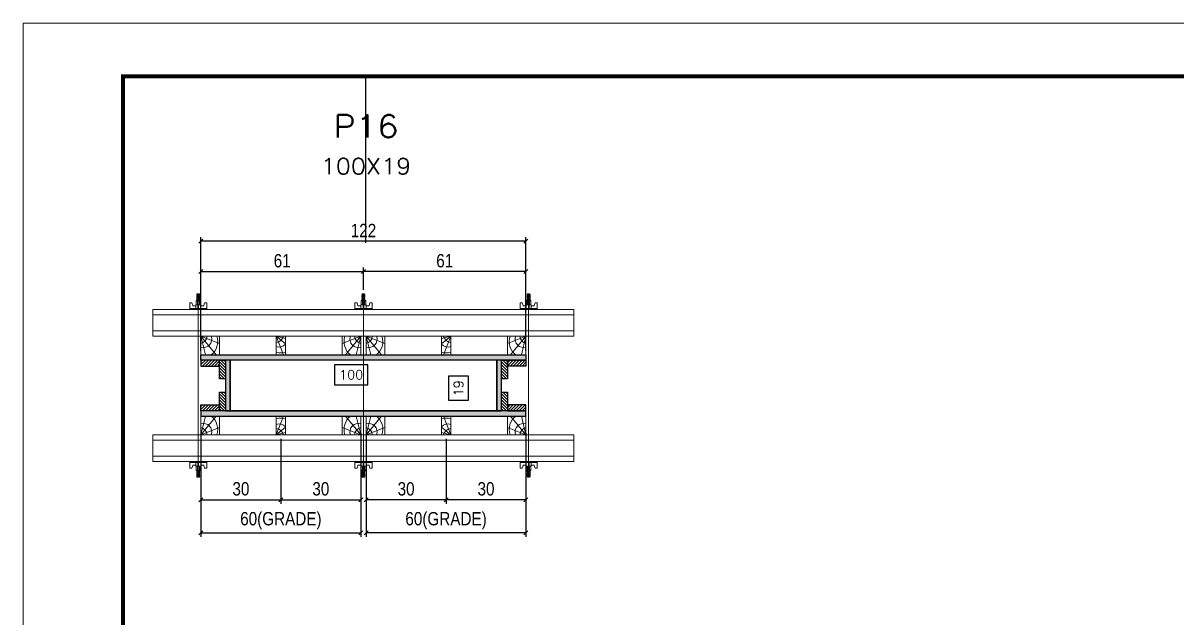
# Model space of a CAD drawing. Extents: x 808 to 7089, y -98 to 17032.
# Drawn here: x 2407 to 3273, y 11992 to 12438 of the extents above; entities that cross this region are included whole.
import ezdxf
from ezdxf.enums import TextEntityAlignment as Align

# ---------------------------------------------------------------- set-up
doc = ezdxf.new("R2010")
doc.units = 0
doc.linetypes.add('DASHED', pattern=[0.75, 0.5, -0.25])
doc.linetypes.add('HIDDEN', pattern=[0.375, 0.25, -0.125])
for name, color, linetype in [('CHAPA', 1, 'Continuous'), ('Cota Seção (2x)', 241, 'Continuous'), ('Painéis', 200, 'Continuous'), ('SARRAFO', 251, 'Continuous'), ('Texto de Titulo', 7, 'Continuous'), ('Texto Qtd Sarr', 242, 'Continuous')]:
    doc.layers.add(name, color=color, linetype=linetype)
for name, color, linetype, lineweight in [('Folhas', 255, 'Continuous', 9), ('Hachura', 251, 'Continuous', 9), ('Madeira', 126, 'Continuous', 18), ('Perfil Metálico', 224, 'Continuous', 18), ('SARRAFO DE PRESSAO', 251, 'DASHED', 9), ('Texto Seção', 7, 'Continuous', 15)]:
    doc.layers.add(name, color=color, linetype=linetype, lineweight=lineweight)
doc.styles.add('COTA TECNICA 2X', font='techl___.ttf', dxfattribs={"height": 10})
doc.styles.add('ROMANS', font='romans.shx')
doc.dimstyles.new('SECAO PILAR', dxfattribs={"dimtxt": 10, "dimasz": 3, "dimexe": 3, "dimexo": 3, "dimgap": 3, "dimtad": 1, "dimdec": 1, "dimlfac": 0.5, "dimzin": 12, "dimdsep": 46, "dimtxsty": 'COTA TECNICA 2X', "dimblk1": 'OBLIQUE', "dimblk2": 'OBLIQUE', "dimsah": 1, "dimcen": 0.9, "dimclrd": 256, "dimclre": 256, "dimclrt": 256, "dimadec": 1, "dimazin": 3, "dimtfac": 1, "dimtdec": 1, "dimtmove": 0, "dimatfit": 3, "dimfxl": 1, "dimtolj": 1, "dimtzin": 12, "dimarcsym": 0})
doc.dimstyles.new('SECÇÃO 2', dxfattribs={"dimtxt": 7, "dimasz": 6, "dimexe": 0.18, "dimexo": 2, "dimgap": -4, "dimtad": 3, "dimdec": 1, "dimlfac": 0.5, "dimzin": 12, "dimdsep": 46, "dimtxsty": 'ROMANS', "dimblk": 'ARCHTICK', "dimcen": 0.09, "dimse1": 1, "dimse2": 1, "dimsd1": 1, "dimsd2": 1, "dimclrd": 180, "dimclre": 5, "dimclrt": 1, "dimadec": 0, "dimazin": 3, "dimtfac": 1, "dimtdec": 1, "dimtofl": 0, "dimtmove": 0, "dimatfit": 3, "dimldrblk": 'ARCHTICK', "dimfxl": 1, "dimtolj": 1, "dimtzin": 0, "dimarcsym": 0})
pattern_1 = [(45, (12043.127, 35076.4954), (-1.12253202, 1.12253202), [])]
pattern_2 = [(45, (11908.127, 35076.4954), (-1.12253202, 1.12253202), [])]

# ---------------------------------------------------------------- blocks, each defined once
blk = doc.blocks.new('9999999999')
at = {"layer": 'Folhas'}
blk.add_lwpolyline([(98138.98, 34190.21), (99623.98, 34190.21), (99623.98, 35240.21), (98138.98, 35240.21)], close=True, dxfattribs=at)
at = {"layer": 'Folhas', "color": 30, "const_width": 3}
blk.add_lwpolyline([(98213.98, 34230.21), (99583.98, 34230.21), (99583.98, 35200.21), (98213.98, 35200.21)], close=True, dxfattribs=at)
blk = doc.blocks.new('titulo1')
at = {"layer": 'Defpoints', "color": 252, "linetype": 'HIDDEN', "ltscale": 2}
blk.add_line((0, 0), (0, 125), dxfattribs=at)
at = {"layer": 'Defpoints', "style": 'ROMANS', "oblique": 15}
blk.add_attdef('FOLHA', text='', height=10, dxfattribs=at).set_placement((0, 15.58), align=Align.MIDDLE_CENTER)
at = {"layer": 'Texto Qtd Sarr', "color": 3, "style": 'ROMANS', "oblique": 15}
for tag, height, p in [('TITULO', 17, (0, 71.45)), ('SEÇÃO', 12, (0, 41.55))]:
    blk.add_attdef(tag, text='', height=height, dxfattribs=at).set_placement(p, align=Align.MIDDLE_CENTER)
blk = doc.blocks.new('*D543')
at = {"layer": 'Cota Seção (2x)', "color": 180, "lineweight": -2, "transparency": 16777216}
for p, q in [((2665.46, 12181.7), (2640.46, 12181.7)), ((2640.46, 12181.7), (2640.46, 12166.7)), ((2665.46, 12166.7), (2665.46, 12181.7)), ((2640.46, 12166.7), (2665.46, 12166.7))]:
    blk.add_line(p, q, dxfattribs=at)
at = {"layer": 'Defpoints', "color": 0, "transparency": 16777216}
for p in [(2562.18, 12185.09), (2762.18, 12185.09), (2562.18, 12162.7)]:
    blk.add_point(p, dxfattribs=at)
at = {"layer": 'Cota Seção (2x)', "color": 1, "transparency": 16777216, "insert": (2652.96, 12174.2), "char_height": 7, "attachment_point": 5, "style": 'ROMANS'}
blk.add_mtext('\\A1;100', dxfattribs=at)
blk = doc.blocks.new('_ArchTick')
at = {"color": 0, "linetype": 'ByBlock', "const_width": 0.15}
blk.add_lwpolyline([(-0.5, -0.5), (0.5, 0.5)], dxfattribs=at)
blk = doc.blocks.new('_Oblique')
at = {"color": 0, "linetype": 'ByBlock', "lineweight": -2}
blk.add_line((-0.5, -0.5), (0.5, 0.5), dxfattribs=at)
blk = doc.blocks.new('*D544')
at = {"layer": 'Cota Seção (2x)', "lineweight": -2, "transparency": 16777216}
for p, q in [((2540.18, 12192.09), (2540.18, 12277.38)), ((2784.18, 12274.38), (2540.18, 12274.38)), ((2784.18, 12192.09), (2784.18, 12277.38))]:
    blk.add_line(p, q, dxfattribs=at)
at = {"layer": 'Defpoints', "color": 0, "transparency": 16777216}
for p in [(2540.18, 12274.38), (2540.18, 12189.09), (2784.18, 12189.09)]:
    blk.add_point(p, dxfattribs=at)
at = {"layer": 'Cota Seção (2x)', "lineweight": -2, "transparency": 16777216, "xscale": 3, "yscale": 3, "zscale": 3, "rotation": 180}
blk.add_blockref('_Oblique', (2540.18, 12274.38), dxfattribs=at)
at = {"layer": 'Cota Seção (2x)', "lineweight": -2, "transparency": 16777216, "xscale": 3, "yscale": 3, "zscale": 3}
blk.add_blockref('_Oblique', (2784.18, 12274.38), dxfattribs=at)
at = {"layer": 'Cota Seção (2x)', "transparency": 16777216, "insert": (2662.18, 12282.44), "char_height": 10, "attachment_point": 5, "style": 'COTA TECNICA 2X'}
blk.add_mtext('\\A1;122', dxfattribs=at)
blk = doc.blocks.new('*D545')
at = {"layer": 'Cota Seção (2x)', "lineweight": -2, "transparency": 16777216}
for p, q in [((2662.18, 12237.89), (2662.18, 12254.61)), ((2784.18, 12251.61), (2662.18, 12251.61)), ((2784.18, 12226.09), (2784.18, 12254.61))]:
    blk.add_line(p, q, dxfattribs=at)
at = {"layer": 'Defpoints', "color": 0, "transparency": 16777216}
for p in [(2662.18, 12251.61), (2662.18, 12234.89), (2784.18, 12223.09)]:
    blk.add_point(p, dxfattribs=at)
at = {"layer": 'Cota Seção (2x)', "lineweight": -2, "transparency": 16777216, "xscale": 3, "yscale": 3, "zscale": 3, "rotation": 180}
blk.add_blockref('_Oblique', (2662.18, 12251.61), dxfattribs=at)
at = {"layer": 'Cota Seção (2x)', "lineweight": -2, "transparency": 16777216, "xscale": 3, "yscale": 3, "zscale": 3}
blk.add_blockref('_Oblique', (2784.18, 12251.61), dxfattribs=at)
at = {"layer": 'Cota Seção (2x)', "transparency": 16777216, "insert": (2723.18, 12259.71), "char_height": 10, "attachment_point": 5, "style": 'COTA TECNICA 2X'}
blk.add_mtext('\\A1;61', dxfattribs=at)
blk = doc.blocks.new('*D546')
at = {"layer": 'Cota Seção (2x)', "lineweight": -2, "transparency": 16777216}
for p, q in [((2540.18, 12226.09), (2540.18, 12254.61)), ((2540.18, 12251.61), (2662.18, 12251.61)), ((2662.18, 12237.89), (2662.18, 12254.61))]:
    blk.add_line(p, q, dxfattribs=at)
at = {"layer": 'Defpoints', "color": 0, "transparency": 16777216}
for p in [(2662.18, 12251.61), (2662.18, 12234.89), (2540.18, 12223.09)]:
    blk.add_point(p, dxfattribs=at)
at = {"layer": 'Cota Seção (2x)', "lineweight": -2, "transparency": 16777216, "xscale": 3, "yscale": 3, "zscale": 3, "rotation": 180}
blk.add_blockref('_Oblique', (2540.18, 12251.61), dxfattribs=at)
at = {"layer": 'Cota Seção (2x)', "lineweight": -2, "transparency": 16777216, "xscale": 3, "yscale": 3, "zscale": 3}
blk.add_blockref('_Oblique', (2662.18, 12251.61), dxfattribs=at)
at = {"layer": 'Cota Seção (2x)', "transparency": 16777216, "insert": (2601.18, 12259.71), "char_height": 10, "attachment_point": 5, "style": 'COTA TECNICA 2X'}
blk.add_mtext('\\A1;61', dxfattribs=at)
blk = doc.blocks.new('*D547')
at = {"layer": 'Cota Seção (2x)', "color": 180, "lineweight": -2, "transparency": 16777216}
for p, q in [((2741.04, 12172.99), (2726.04, 12172.99)), ((2726.04, 12172.99), (2726.04, 12154.99)), ((2741.04, 12154.99), (2741.04, 12172.99)), ((2726.04, 12154.99), (2741.04, 12154.99))]:
    blk.add_line(p, q, dxfattribs=at)
at = {"layer": 'Defpoints', "color": 0, "transparency": 16777216}
for p in [(2762.18, 12185.09), (2745.04, 12147.09), (2762.18, 12147.09)]:
    blk.add_point(p, dxfattribs=at)
at = {"layer": 'Cota Seção (2x)', "color": 1, "transparency": 16777216, "insert": (2733.54, 12163.99), "char_height": 7, "attachment_point": 5, "rotation": 90, "style": 'ROMANS'}
blk.add_mtext('\\A1;19', dxfattribs=at)
blk = doc.blocks.new('C')
at = {"layer": 'Hachura', "color": 0}
for p, q in [((0, 3.22), (0, -3.22)), ((0.45, 3.22), (0, 3.22)), ((0.46, 3.16), (0, 3.16)), ((0.46, 3.05), (0, 3.05)), ((0.46, 2.88), (0, 2.88)), ((0, 2.75), (0, -1.16)), ((0.46, 2.65), (0, 2.65)), ((0.46, 2.23), (0, 2.23)), ((0.46, 1.51), (0, 1.51)), ((0.39, 0.49), (0.17, 0.49)), ((0.45, -3.23), (0.45, 3.22)), ((0.45, 3.22), (2.58, 3.22)), ((1.74, 0.97), (0.45, 0.97)), ((1.45, 0.1), (0.45, 0.1)), ((1.35, 1.94), (1.35, 0.96)), ((2.58, 2.39), (1.47, 2.09)), ((1.74, -0.97), (1.74, 0.97)), ((1.74, 0.97), (1.74, 0.84)), ((1.74, 0.97), (1.74, 0.84)), ((1.74, 0.84), (3.35, 0.84)), ((3.35, 0.45), (1.74, 0.45)), ((2.58, 3.22), (2.58, 2.39)), ((3.32, 0.84), (3.32, -0.84)), ((3.35, 0.84), (3.35, -0.84)), ((3.68, 0.45), (3.35, 0.45)), ((3.84, -0.52), (3.35, 0.45)), ((3.35, 0.06), (3.67, -0.57)), ((3.68, 0.45), (4.16, -0.52)), ((3.72, 0.5), (4.25, -0.57)), ((4.37, -0.55), (3.83, 0.53)), ((4.15, 0.45), (3.93, 0.45)), ((4.42, -0.52), (3.93, 0.45)), ((4.15, 0.45), (4.26, 0.45)), ((4.26, 0.45), (4.74, -0.52)), ((4.3, 0.5), (4.83, -0.57)), ((4.95, -0.55), (4.41, 0.53)), ((4.51, 0.45), (4.84, 0.45)), ((5, -0.52), (4.51, 0.45)), ((4.84, 0.45), (5.32, -0.52)), ((4.88, 0.5), (5.41, -0.57)), ((5.53, -0.55), (4.99, 0.53)), ((5.58, -0.52), (5.09, 0.45)), ((5.42, 0.45), (5.09, 0.45)), ((5.58, -0.52), (5.09, 0.45)), ((5.42, 0.45), (5.74, -0.19)), ((5.46, 0.5), (5.74, -0.07)), ((5.74, 0.19), (5.57, 0.53)), ((5.74, 0.32), (5.68, 0.45)), ((5.68, 0.45), (5.74, 0.45)), ((5.74, 0.45), (5.9, 0.29)), ((5.74, 0.45), (5.74, -0.52)), ((5.9, -0.36), (5.9, 0.29)), ((0.45, 0), (0, 0)), ((0.46, -1.52), (0, -1.52)), ((0.46, -2.23), (0, -2.23)), ((0.46, -2.65), (0, -2.65)), ((0.46, -2.88), (0, -2.88)), ((0.46, -3.05), (0, -3.05)), ((0.46, -3.16), (0, -3.16)), ((0, -3.22), (2.57, -3.22)), ((0.08, -0.48), (0.29, -0.48)), ((0.29, -0.48), (0.4, -0.48)), ((0.45, 0), (0.45, -0.97)), ((0.45, -0.16), (1.45, -0.16)), ((0.45, -0.65), (0.45, -0.32)), ((0.45, -3.23), (0.45, -0.65)), ((0.45, -0.97), (1.74, -0.97)), ((1.35, -1.94), (1.35, -0.97)), ((2.58, -2.39), (1.47, -2.1)), ((3.35, -0.32), (1.74, -0.32)), ((3.35, -0.84), (1.74, -0.84)), ((2.58, -3.23), (2.58, -2.39)), ((3.35, -0.07), (3.58, -0.52)), ((3.35, -0.52), (3.58, -0.52)), ((3.84, -0.52), (4.16, -0.52)), ((4.42, -0.52), (4.74, -0.52)), ((4.63, -0.52), (4.74, -0.52)), ((5, -0.52), (5.32, -0.52)), ((5.58, -0.52), (5.74, -0.52)), ((5.74, -0.52), (5.9, -0.36)), ((5.74, -0.52), (5.74, -0.52))]:
    blk.add_line(p, q, dxfattribs=at)
for centre, radius, start, end in [((1.52, 1.94), 0.161, 104.7436, 180), ((1.44, -0.03), 0.129, 272.695, 87.305), ((3.81, 0.39), 0.143, 25.5688, 154.4312), ((4.39, 0.39), 0.143, 25.5688, 154.4312), ((4.97, 0.39), 0.143, 25.5688, 154.4312), ((5.55, 0.39), 0.143, 25.5688, 154.4312), ((0.17, -0.37), 0.174, 221.744, 317.8592), ((1.52, -1.94), 0.161, 180, 255.2564), ((3.71, -0.4), 0.174, 222.1408, 318.256), ((4.29, -0.4), 0.174, 222.1408, 318.256), ((4.87, -0.4), 0.174, 222.1408, 318.256), ((5.45, -0.4), 0.174, 222.1408, 318.256), ((5.61, -0.4), 0.174, 317.8592, 318.256)]:
    blk.add_arc(centre, radius, start, end, dxfattribs=at)
blk = doc.blocks.new('PONTALETE')
at = {"layer": 'Madeira'}
for q in [(2.71, 7), (7, 5.76), (7, 1.74)]:
    blk.add_line((0, 0), q, dxfattribs=at)
blk.add_lwpolyline([(0, 0), (7, 0), (7, 7), (0, 7)], close=True, dxfattribs=at)
for centre, radius, start, end in [((2.04, 0.06), 6.23, 37.2818, 109.0913), ((1.09, 0.9), 3.19, 343.603, 109.9847), ((-0.21, -0.78), 3.09, 14.6322, 86.0383)]:
    blk.add_arc(centre, radius, start, end, dxfattribs=at)
blk = doc.blocks.new('*D548')
at = {"layer": 'Cota Seção (2x)', "lineweight": -2, "transparency": 16777216}
for p, q in [((2664.17, 12130.42), (2664.17, 12052.37)), ((2784.17, 12130.42), (2784.17, 12052.37)), ((2784.17, 12055.37), (2664.17, 12055.37))]:
    blk.add_line(p, q, dxfattribs=at)
at = {"layer": 'Defpoints', "color": 0, "transparency": 16777216}
for p in [(2664.17, 12133.42), (2784.17, 12133.42), (2664.17, 12055.37)]:
    blk.add_point(p, dxfattribs=at)
at = {"layer": 'Cota Seção (2x)', "lineweight": -2, "transparency": 16777216, "xscale": 3, "yscale": 3, "zscale": 3, "rotation": 180}
blk.add_blockref('_Oblique', (2664.17, 12055.37), dxfattribs=at)
at = {"layer": 'Cota Seção (2x)', "lineweight": -2, "transparency": 16777216, "xscale": 3, "yscale": 3, "zscale": 3}
blk.add_blockref('_Oblique', (2784.17, 12055.37), dxfattribs=at)
at = {"layer": 'Cota Seção (2x)', "transparency": 16777216, "insert": (2724.17, 12064.59), "char_height": 10, "attachment_point": 5, "style": 'COTA TECNICA 2X'}
blk.add_mtext('\\A1;60(GRADE)', dxfattribs=at)
blk = doc.blocks.new('MEIO PONTALETE')
at = {"layer": 'Madeira'}
for q in [(2.71, 7), (3.5, 2.88), (3.5, 0.87)]:
    blk.add_line((0, 0), q, dxfattribs=at)
blk.add_lwpolyline([(0, 0), (3.5, 0), (3.5, 7), (0, 7)], close=True, dxfattribs=at)
for centre, radius, start, end in [((2.04, 0.06), 6.23, 76.4499, 109.0913), ((1.09, 0.9), 3.19, 40.9063, 109.9847), ((-0.21, -0.78), 3.09, 14.6322, 86.0383)]:
    blk.add_arc(centre, radius, start, end, dxfattribs=at)
blk = doc.blocks.new('*D556')
at = {"layer": 'Cota Seção (2x)', "lineweight": -2, "transparency": 16777216}
for p, q in [((2724.18, 12126.09), (2724.18, 12077.23)), ((2784.17, 12126.09), (2784.17, 12077.23)), ((2784.17, 12080.23), (2724.18, 12080.23))]:
    blk.add_line(p, q, dxfattribs=at)
at = {"layer": 'Defpoints', "color": 0, "transparency": 16777216}
for p in [(2724.18, 12129.09), (2784.17, 12129.09), (2724.18, 12080.23)]:
    blk.add_point(p, dxfattribs=at)
at = {"layer": 'Cota Seção (2x)', "lineweight": -2, "transparency": 16777216, "xscale": 3, "yscale": 3, "zscale": 3, "rotation": 180}
blk.add_blockref('_Oblique', (2724.18, 12080.23), dxfattribs=at)
at = {"layer": 'Cota Seção (2x)', "lineweight": -2, "transparency": 16777216, "xscale": 3, "yscale": 3, "zscale": 3}
blk.add_blockref('_Oblique', (2784.17, 12080.23), dxfattribs=at)
at = {"layer": 'Cota Seção (2x)', "transparency": 16777216, "insert": (2754.17, 12088.45), "char_height": 10, "attachment_point": 5, "style": 'COTA TECNICA 2X'}
blk.add_mtext('\\A1;30', dxfattribs=at)
blk = doc.blocks.new('*D549')
at = {"layer": 'Cota Seção (2x)', "lineweight": -2, "transparency": 16777216}
for p, q in [((2664.18, 12126.09), (2664.18, 12077.23)), ((2724.18, 12126.09), (2724.18, 12077.23)), ((2724.18, 12080.23), (2664.18, 12080.23))]:
    blk.add_line(p, q, dxfattribs=at)
at = {"layer": 'Defpoints', "color": 0, "transparency": 16777216}
for p in [(2664.18, 12129.09), (2724.18, 12129.09), (2664.18, 12080.23)]:
    blk.add_point(p, dxfattribs=at)
at = {"layer": 'Cota Seção (2x)', "lineweight": -2, "transparency": 16777216, "xscale": 3, "yscale": 3, "zscale": 3, "rotation": 180}
blk.add_blockref('_Oblique', (2664.18, 12080.23), dxfattribs=at)
at = {"layer": 'Cota Seção (2x)', "lineweight": -2, "transparency": 16777216, "xscale": 3, "yscale": 3, "zscale": 3}
blk.add_blockref('_Oblique', (2724.18, 12080.23), dxfattribs=at)
at = {"layer": 'Cota Seção (2x)', "transparency": 16777216, "insert": (2694.18, 12088.45), "char_height": 10, "attachment_point": 5, "style": 'COTA TECNICA 2X'}
blk.add_mtext('\\A1;30', dxfattribs=at)
blk = doc.blocks.new('*D521')
at = {"layer": 'Cota Seção (2x)', "lineweight": -2, "transparency": 16777216}
for p, q in [((2540.18, 12130.42), (2540.18, 12052.37)), ((2660.18, 12130.42), (2660.18, 12052.37)), ((2540.18, 12055.37), (2660.18, 12055.37))]:
    blk.add_line(p, q, dxfattribs=at)
at = {"layer": 'Defpoints', "color": 0, "transparency": 16777216}
for p in [(2540.18, 12133.42), (2660.18, 12133.42), (2660.18, 12055.37)]:
    blk.add_point(p, dxfattribs=at)
at = {"layer": 'Cota Seção (2x)', "lineweight": -2, "transparency": 16777216, "xscale": 3, "yscale": 3, "zscale": 3, "rotation": 180}
blk.add_blockref('_Oblique', (2540.18, 12055.37), dxfattribs=at)
at = {"layer": 'Cota Seção (2x)', "lineweight": -2, "transparency": 16777216, "xscale": 3, "yscale": 3, "zscale": 3}
blk.add_blockref('_Oblique', (2660.18, 12055.37), dxfattribs=at)
at = {"layer": 'Cota Seção (2x)', "transparency": 16777216, "insert": (2600.18, 12064.59), "char_height": 10, "attachment_point": 5, "style": 'COTA TECNICA 2X'}
blk.add_mtext('\\A1;60(GRADE)', dxfattribs=at)
blk = doc.blocks.new('*D550')
at = {"layer": 'Cota Seção (2x)', "lineweight": -2, "transparency": 16777216}
for p, q in [((2540.18, 12126.09), (2540.18, 12077.23)), ((2600.18, 12126.09), (2600.18, 12077.23)), ((2540.18, 12080.23), (2600.18, 12080.23))]:
    blk.add_line(p, q, dxfattribs=at)
at = {"layer": 'Defpoints', "color": 0, "transparency": 16777216}
for p in [(2540.18, 12129.09), (2600.18, 12129.09), (2600.18, 12080.23)]:
    blk.add_point(p, dxfattribs=at)
at = {"layer": 'Cota Seção (2x)', "lineweight": -2, "transparency": 16777216, "xscale": 3, "yscale": 3, "zscale": 3, "rotation": 180}
blk.add_blockref('_Oblique', (2540.18, 12080.23), dxfattribs=at)
at = {"layer": 'Cota Seção (2x)', "lineweight": -2, "transparency": 16777216, "xscale": 3, "yscale": 3, "zscale": 3}
blk.add_blockref('_Oblique', (2600.18, 12080.23), dxfattribs=at)
at = {"layer": 'Cota Seção (2x)', "transparency": 16777216, "insert": (2570.18, 12088.45), "char_height": 10, "attachment_point": 5, "style": 'COTA TECNICA 2X'}
blk.add_mtext('\\A1;30', dxfattribs=at)
blk = doc.blocks.new('*D551')
at = {"layer": 'Cota Seção (2x)', "lineweight": -2, "transparency": 16777216}
for p, q in [((2600.18, 12126.09), (2600.18, 12077.23)), ((2660.18, 12126.09), (2660.18, 12077.23)), ((2600.18, 12080.23), (2660.18, 12080.23))]:
    blk.add_line(p, q, dxfattribs=at)
at = {"layer": 'Defpoints', "color": 0, "transparency": 16777216}
for p in [(2600.18, 12129.09), (2660.18, 12129.09), (2660.18, 12080.23)]:
    blk.add_point(p, dxfattribs=at)
at = {"layer": 'Cota Seção (2x)', "lineweight": -2, "transparency": 16777216, "xscale": 3, "yscale": 3, "zscale": 3, "rotation": 180}
blk.add_blockref('_Oblique', (2600.18, 12080.23), dxfattribs=at)
at = {"layer": 'Cota Seção (2x)', "lineweight": -2, "transparency": 16777216, "xscale": 3, "yscale": 3, "zscale": 3}
blk.add_blockref('_Oblique', (2660.18, 12080.23), dxfattribs=at)
at = {"layer": 'Cota Seção (2x)', "transparency": 16777216, "insert": (2630.18, 12088.45), "char_height": 10, "attachment_point": 5, "style": 'COTA TECNICA 2X'}
blk.add_mtext('\\A1;30', dxfattribs=at)

msp = doc.modelspace()

# ---------------------------------------------------------------- hatches: boundary and pattern name
at = {"layer": 'Hachura'}
h = msp.add_hatch(color=256, dxfattribs=at)
h.dxf.hatch_style = 1
h.paths.add_polyline_path([(2540.18, 12185.09), (2540.18, 12189.09), (2784.18, 12189.09), (2784.18, 12185.09)])
h = msp.add_hatch(color=256, dxfattribs=at)
h.dxf.hatch_style = 1
h.paths.add_polyline_path([(2540.18, 12185.09), (2540.18, 12189.09), (2784.18, 12189.09), (2784.18, 12185.09)])
h = msp.add_hatch(dxfattribs=at)
h.set_pattern_fill('ANSI31', color=256, scale=0.5, angle=360, style=0)
h.set_pattern_definition(pattern_1)
h.paths.add_polyline_path([(2554.18, 12185.09), (2554.18, 12180.69), (2540.18, 12180.69), (2540.18, 12185.09)])
h = msp.add_hatch(dxfattribs=at)
h.set_pattern_fill('ANSI31', color=256, scale=0.5, angle=630, style=0)
h.set_pattern_definition([(315, (25483.5833, 2682.1354), (1.12253202, 1.12253202), [])])
h.paths.add_polyline_path([(2554.18, 12171.09), (2558.58, 12171.09), (2558.58, 12185.09), (2554.18, 12185.09)])
h = msp.add_hatch(color=256, dxfattribs=at)
h.dxf.hatch_style = 1
h.paths.add_polyline_path([(2562.18, 12185.09), (2558.58, 12185.09), (2558.58, 12147.09), (2562.18, 12147.09)])
h = msp.add_hatch(color=256, dxfattribs=at)
h.dxf.hatch_style = 1
h.paths.add_polyline_path([(2562.18, 12185.09), (2558.58, 12185.09), (2558.58, 12147.09), (2562.18, 12147.09)])
h = msp.add_hatch(color=256, dxfattribs=at)
h.dxf.hatch_style = 1
h.paths.add_polyline_path([(2765.78, 12185.09), (2762.18, 12185.09), (2762.18, 12147.09), (2765.78, 12147.09)])
h = msp.add_hatch(color=256, dxfattribs=at)
h.dxf.hatch_style = 1
h.paths.add_polyline_path([(2765.78, 12185.09), (2762.18, 12185.09), (2762.18, 12147.09), (2765.78, 12147.09)])
h = msp.add_hatch(dxfattribs=at)
h.set_pattern_fill('ANSI31', color=256, scale=0.5, angle=630, style=0)
h.set_pattern_definition([(315, (25695.1833, 2682.1354), (1.12253202, 1.12253202), [])])
h.paths.add_polyline_path([(2765.78, 12171.09), (2770.18, 12171.09), (2770.18, 12185.09), (2765.78, 12185.09)])
h = msp.add_hatch(dxfattribs=at)
h.set_pattern_fill('ANSI31', color=256, scale=0.5, angle=360, style=0)
h.set_pattern_definition(pattern_2)
h.paths.add_polyline_path([(2770.18, 12185.09), (2770.18, 12180.69), (2784.18, 12180.69), (2784.18, 12185.09)])
h = msp.add_hatch(dxfattribs=at)
h.set_pattern_fill('ANSI31', color=256, scale=0.5, angle=630, style=0)
h.set_pattern_definition([(315, (25483.5833, 2658.1354), (1.12253202, 1.12253202), [])])
h.paths.add_polyline_path([(2554.18, 12147.09), (2558.58, 12147.09), (2558.58, 12161.09), (2554.18, 12161.09)])
h = msp.add_hatch(dxfattribs=at)
h.set_pattern_fill('ANSI31', color=256, scale=0.5, angle=630, style=0)
h.set_pattern_definition([(315, (25695.1833, 2658.1354), (1.12253202, 1.12253202), [])])
h.paths.add_polyline_path([(2765.78, 12147.09), (2770.18, 12147.09), (2770.18, 12161.09), (2765.78, 12161.09)])
h = msp.add_hatch(dxfattribs=at)
h.set_pattern_fill('ANSI31', color=256, scale=0.5, angle=360, style=0)
h.set_pattern_definition(pattern_1)
h.paths.add_polyline_path([(2554.18, 12147.09), (2554.18, 12151.49), (2540.18, 12151.49), (2540.18, 12147.09)])
h = msp.add_hatch(color=256, dxfattribs=at)
h.dxf.hatch_style = 1
h.paths.add_polyline_path([(2540.18, 12147.09), (2540.18, 12143.09), (2784.18, 12143.09), (2784.18, 12147.09)])
h = msp.add_hatch(color=256, dxfattribs=at)
h.dxf.hatch_style = 1
h.paths.add_polyline_path([(2540.18, 12147.09), (2540.18, 12143.09), (2784.18, 12143.09), (2784.18, 12147.09)])
h = msp.add_hatch(dxfattribs=at)
h.set_pattern_fill('ANSI31', color=256, scale=0.5, angle=360, style=0)
h.set_pattern_definition(pattern_2)
h.paths.add_polyline_path([(2770.18, 12147.09), (2770.18, 12151.49), (2784.18, 12151.49), (2784.18, 12147.09)])

# ---------------------------------------------------------------- linework, layer by layer
at = {"layer": 'CHAPA'}
for points in [[(2540.18, 12185.09), (2540.18, 12189.09), (2784.18, 12189.09), (2784.18, 12185.09)], [(2540.18, 12185.09), (2540.18, 12189.09), (2784.18, 12189.09), (2784.18, 12185.09)], [(2562.18, 12185.09), (2558.58, 12185.09), (2558.58, 12147.09), (2562.18, 12147.09)], [(2562.18, 12185.09), (2558.58, 12185.09), (2558.58, 12147.09), (2562.18, 12147.09)], [(2765.78, 12185.09), (2762.18, 12185.09), (2762.18, 12147.09), (2765.78, 12147.09)], [(2765.78, 12185.09), (2762.18, 12185.09), (2762.18, 12147.09), (2765.78, 12147.09)], [(2540.18, 12147.09), (2540.18, 12143.09), (2784.18, 12143.09), (2784.18, 12147.09)], [(2540.18, 12147.09), (2540.18, 12143.09), (2784.18, 12143.09), (2784.18, 12147.09)]]:
    msp.add_lwpolyline(points, close=True, dxfattribs=at)
at = {"layer": 'Hachura'}
for p, q in [((2538.17, 12233.89), (2538.17, 12102.09)), ((2662.17, 12233.89), (2662.17, 12102.09)), ((2786.18, 12233.89), (2786.18, 12102.09))]:
    msp.add_line(p, q, dxfattribs=at)
at = {"layer": 'Madeira'}
for points in [[(2540.18, 12189.09), (2540.18, 12203.09), (2660.18, 12203.09), (2660.18, 12189.09)], [(2784.18, 12189.09), (2784.18, 12203.09), (2664.18, 12203.09), (2664.18, 12189.09)], [(2540.18, 12143.09), (2540.18, 12129.09), (2660.18, 12129.09), (2660.18, 12143.09)], [(2784.18, 12143.09), (2784.18, 12129.09), (2664.18, 12129.09), (2664.18, 12143.09)]]:
    msp.add_lwpolyline(points, close=True, dxfattribs=at)
at = {"layer": 'Painéis'}
msp.add_lwpolyline([(2762.18, 12147.09), (2762.18, 12185.09), (2562.18, 12185.09), (2562.18, 12147.09)], close=True, dxfattribs=at)
at = {"layer": 'Perfil Metálico'}
for points in [[(2504.18, 12223.09), (2504.18, 12203.09), (2820.18, 12203.09), (2820.18, 12223.09)], [(2820.18, 12207.09), (2820.18, 12219.09), (2504.18, 12219.09), (2504.18, 12207.09)], [(2504.18, 12109.09), (2504.18, 12129.09), (2820.18, 12129.09), (2820.18, 12109.09)], [(2820.18, 12125.09), (2820.18, 12113.09), (2504.18, 12113.09), (2504.18, 12125.09)]]:
    msp.add_lwpolyline(points, close=True, dxfattribs=at)
at = {"layer": 'SARRAFO'}
for points in [[(2540.18, 12180.69), (2554.18, 12180.69), (2554.18, 12185.09), (2540.18, 12185.09)], [(2558.58, 12185.09), (2558.58, 12171.09), (2554.18, 12171.09), (2554.18, 12185.09)], [(2558.58, 12185.09), (2558.58, 12171.09), (2554.18, 12171.09), (2554.18, 12185.09)], [(2770.18, 12185.09), (2770.18, 12171.09), (2765.78, 12171.09), (2765.78, 12185.09)], [(2770.18, 12185.09), (2770.18, 12171.09), (2765.78, 12171.09), (2765.78, 12185.09)], [(2784.18, 12180.69), (2770.18, 12180.69), (2770.18, 12185.09), (2784.18, 12185.09)], [(2558.58, 12161.09), (2558.58, 12147.09), (2554.18, 12147.09), (2554.18, 12161.09)], [(2558.58, 12161.09), (2558.58, 12147.09), (2554.18, 12147.09), (2554.18, 12161.09)], [(2770.18, 12161.09), (2770.18, 12147.09), (2765.78, 12147.09), (2765.78, 12161.09)], [(2770.18, 12161.09), (2770.18, 12147.09), (2765.78, 12147.09), (2765.78, 12161.09)], [(2540.18, 12151.49), (2554.18, 12151.49), (2554.18, 12147.09), (2540.18, 12147.09)], [(2784.18, 12151.49), (2770.18, 12151.49), (2770.18, 12147.09), (2784.18, 12147.09)]]:
    msp.add_lwpolyline(points, close=True, dxfattribs=at)

# ---------------------------------------------------------------- block references
at = {"layer": 'Hachura', "linetype": 'Continuous', "yscale": 2, "zscale": 2}
for p, xscale, rotation in [((2538.17, 12223.09), -2, 270), ((2662.18, 12223.09), -2, 270), ((2786.18, 12223.09), 2, 90), ((2538.18, 12109.09), 2, 270), ((2662.18, 12109.09), 2, 270), ((2786.17, 12109.09), -2, 90)]:
    msp.add_blockref('C', p, dxfattribs=dict(at, xscale=xscale, rotation=rotation))
at = {"layer": 'Madeira'}
for name, p, xscale, yscale, zscale, rotation in [('PONTALETE', (2540.18, 12203.09), 2, 2, 2, 270), ('PONTALETE', (2540.18, 12203.09), 2, 2, 2, 270), ('MEIO PONTALETE', (2596.68, 12203.09), -1.999999997962732, 1.999999997962732, 1.999999997962732, 180), ('PONTALETE', (2660.18, 12203.09), -2, 2, 2, 90), ('PONTALETE', (2664.18, 12203.09), 2, 2, 2, 270), ('MEIO PONTALETE', (2727.68, 12203.09), 1.999999997962732, 1.999999997962732, 1.999999997962732, 180), ('PONTALETE', (2784.18, 12203.09), -2, 2, 2, 90), ('PONTALETE', (2540.18, 12129.09), -2, 2, 2, 270), ('PONTALETE', (2540.18, 12129.09), -2, 2, 2, 270), ('PONTALETE', (2660.18, 12129.09), 2, 2, 2, 90), ('PONTALETE', (2664.18, 12129.09), -2, 2, 2, 270), ('PONTALETE', (2784.18, 12129.09), 2, 2, 2, 90)]:
    msp.add_blockref(name, p, dxfattribs=dict(at, xscale=xscale, yscale=yscale, zscale=zscale, rotation=rotation))
at = {"layer": 'Madeira', "yscale": 1.999999997962732, "zscale": 1.999999997962732}
for p, xscale in [((2596.68, 12129.09), 1.999999997962732), ((2727.68, 12129.09), -1.999999997962732)]:
    msp.add_blockref('MEIO PONTALETE', p, dxfattribs=dict(at, xscale=xscale))
at = {"layer": 'SARRAFO DE PRESSAO', "color": 6, "linetype": 'ByBlock'}
msp.add_blockref('9999999999', (-95732.31, -22802.03), dxfattribs=at)
at = {"layer": 'Texto Seção'}
ref = msp.add_blockref('titulo1', (2664.07, 12273.18), dxfattribs=at)
ref.add_attrib('TITULO', 'P16', dxfattribs={"layer": 'Texto de Titulo', "color": 7, "height": 17, "style": 'ROMANS', "width": 1.1}).set_placement((2664.07, 12360.68), align=Align.MIDDLE_CENTER)
ref.add_attrib('SEÇÃO', '100X19', dxfattribs={"layer": 'Texto de Titulo', "color": 7, "height": 12, "style": 'ROMANS', "width": 1.1}).set_placement((2664.07, 12330.68), align=Align.MIDDLE_CENTER)

# ---------------------------------------------------------------- dimensions: what is measured, and where the dimension line sits
at = {"layer": 'Cota Seção (2x)', "color": 241}
for base, p1, p2, picture, middle in [((2540.18, 12274.38), (2784.18, 12189.09), (2540.18, 12189.09), '*D544', (2662.18, 12282.44)), ((2662.18, 12251.61), (2784.18, 12223.09), (2662.18, 12234.89), '*D545', (2723.18, 12259.71)), ((2664.18, 12080.23), (2724.18, 12129.09), (2664.18, 12129.09), '*D549', (2694.18, 12088.45)), ((2724.18, 12080.23), (2784.17, 12129.09), (2724.18, 12129.09), '*D556', (2754.17, 12088.45))]:
    dim = msp.add_linear_dim(base=base, p1=p1, p2=p2, angle=180, dimstyle='SECAO PILAR', dxfattribs=at)
    dim.commit()
    dim.dimension.update_dxf_attribs({"geometry": picture, "text_midpoint": middle})
for base, p1, p2, picture, middle in [((2662.18, 12251.61), (2540.18, 12223.09), (2662.18, 12234.89), '*D546', (2601.18, 12259.71)), ((2600.18, 12080.23), (2540.18, 12129.09), (2600.18, 12129.09), '*D550', (2570.18, 12088.45)), ((2660.18, 12080.23), (2600.18, 12129.09), (2660.18, 12129.09), '*D551', (2630.18, 12088.45))]:
    dim = msp.add_linear_dim(base=base, p1=p1, p2=p2, dimstyle='SECAO PILAR', dxfattribs=at)
    dim.commit()
    dim.dimension.update_dxf_attribs({"geometry": picture, "text_midpoint": middle})
for base, p2, angle, picture, middle in [((2562.18, 12162.7), (2562.18, 12185.09), 180, '*D543', (2652.96, 12162.7)), ((2745.04, 12147.09), (2762.18, 12147.09), 270, '*D547', (2745.04, 12163.99))]:
    dim = msp.add_linear_dim(base=base, p1=(2762.18, 12185.09), p2=p2, angle=angle, dimstyle='SECÇÃO 2', dxfattribs=at)
    dim.commit()
    dim.dimension.update_dxf_attribs({"geometry": picture, "text_midpoint": middle, "dimtype": 160})
dim = msp.add_linear_dim(base=(2660.18, 12055.37), p1=(2540.18, 12133.42), p2=(2660.18, 12133.42), text='<>(GRADE)', dimstyle='SECAO PILAR', dxfattribs=at)
dim.commit()
dim.dimension.update_dxf_attribs({"geometry": '*D521', "text_midpoint": (2600.18, 12055.37), "dimtype": 160})
dim = msp.add_linear_dim(base=(2664.17, 12055.37), p1=(2784.17, 12133.42), p2=(2664.17, 12133.42), angle=180, text='<>(GRADE)', dimstyle='SECAO PILAR', dxfattribs=at)
dim.commit()
dim.dimension.update_dxf_attribs({"geometry": '*D548', "text_midpoint": (2724.17, 12055.37), "dimtype": 160})

doc.saveas('drawing.dxf')
